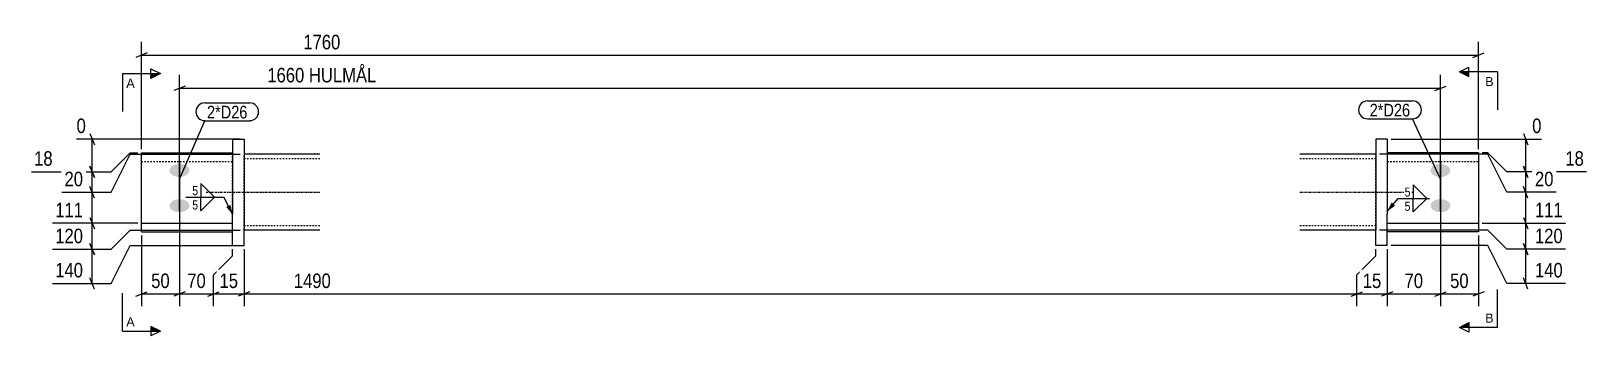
# Model space of a CAD drawing. Header units: millimetres. Extents: x 12 to 21002, y 7 to 413.
# Drawn here: x 7825 to 9873, y 12 to 413 of the extents above; entities that cross this region are included whole.
import ezdxf

# ---------------------------------------------------------------- set-up
doc = ezdxf.new("R2010")
doc.units = ezdxf.units.MM
doc.linetypes.add('DXK_LINE_DOT2', pattern=[3.9198, 1.9599, -1.9599])
doc.linetypes.add('DXK_LINE_DOT3', pattern=[5.9187, 2.979, -0.9799, 0.9799, -0.9799])
for name, color, linetype in [('MÅLSÆTNING', 7, 'Continuous'), ('STÅL', 7, 'Continuous'), ('TEKST', 7, 'Continuous')]:
    doc.layers.add(name, color=color, linetype=linetype)
doc.styles.add('Arial', font='ARIAL.TTF', dxfattribs={"height": 0.2})
doc.styles.add('Arial Narrow', font='ARIALN.TTF', dxfattribs={"height": 0.2})

msp = doc.modelspace()

# ---------------------------------------------------------------- hatches: boundary and pattern name
at = {"layer": 'STÅL', "linetype": 'Continuous'}
for points in [[(8020.3, 221.2), (8017.6, 221.3), (8015, 221.9), (8012.7, 222.8), (8010.7, 224), (8009.1, 225.5), (8008, 227.1), (8007.4, 228.9), (8007.4, 230.7), (8008, 232.4), (8009.1, 234.1), (8010.7, 235.5), (8012.7, 236.7), (8015, 237.6), (8017.6, 238.2), (8020.3, 238.4), (8023, 238.2), (8025.6, 237.6), (8028, 236.7), (8030, 235.5), (8031.6, 234.1), (8032.7, 232.4), (8033.2, 230.7), (8033.2, 228.9), (8032.7, 227.1), (8031.6, 225.5), (8030, 224), (8028, 222.8), (8025.6, 221.9), (8023, 221.3)], [(9680.3, 221.2), (9677.6, 221.3), (9675, 221.9), (9672.7, 222.8), (9670.7, 224), (9669.1, 225.5), (9668, 227.1), (9667.4, 228.9), (9667.4, 230.7), (9668, 232.4), (9669.1, 234.1), (9670.7, 235.5), (9672.7, 236.7), (9675, 237.6), (9677.6, 238.2), (9680.3, 238.4), (9683, 238.2), (9685.6, 237.6), (9688, 236.7), (9690, 235.5), (9691.6, 234.1), (9692.7, 232.4), (9693.2, 230.7), (9693.2, 228.9), (9692.7, 227.1), (9691.6, 225.5), (9690, 224), (9688, 222.8), (9685.6, 221.9), (9683, 221.3)], [(8020.3, 174.8), (8017.6, 175), (8015, 175.5), (8012.7, 176.4), (8010.7, 177.6), (8009.1, 179.1), (8008, 180.7), (8007.4, 182.5), (8007.4, 184.3), (8008, 186.1), (8009.1, 187.7), (8010.7, 189.2), (8012.7, 190.4), (8015, 191.3), (8017.6, 191.8), (8020.3, 192), (8023, 191.8), (8025.6, 191.3), (8028, 190.4), (8030, 189.2), (8031.6, 187.7), (8032.7, 186.1), (8033.2, 184.3), (8033.2, 182.5), (8032.7, 180.7), (8031.6, 179.1), (8030, 177.6), (8028, 176.4), (8025.6, 175.5), (8023, 175)], [(9680.3, 174.8), (9677.6, 175), (9675, 175.5), (9672.7, 176.4), (9670.7, 177.6), (9669.1, 179.1), (9668, 180.7), (9667.4, 182.5), (9667.4, 184.3), (9668, 186.1), (9669.1, 187.7), (9670.7, 189.2), (9672.7, 190.4), (9675, 191.3), (9677.6, 191.8), (9680.3, 192), (9683, 191.8), (9685.6, 191.3), (9688, 190.4), (9690, 189.2), (9691.6, 187.7), (9692.7, 186.1), (9693.2, 184.3), (9693.2, 182.5), (9692.7, 180.7), (9691.6, 179.1), (9690, 177.6), (9688, 176.4), (9685.6, 175.5), (9683, 175)]]:
    msp.add_hatch(color=96, dxfattribs=at).paths.add_polyline_path(points)
at = {"layer": 'TEKST', "linetype": 'Continuous'}
for color, points in [(30, [(7982.8, 351), (7982.8, 357.2), (7995.3, 357.2)]), (30, [(9717.8, 359.5), (9717.8, 353.3), (9705.3, 359.5)]), (3, [(8087.3, 184.6), (8090.3, 172.1), (8081.8, 181.7)]), (3, [(9620.7, 183.5), (9610.3, 175.9), (9615.9, 187.5)]), (30, [(7982.8, 18.3), (7982.8, 24.5), (7995.3, 18.3)]), (30, [(9717.8, 29.5), (9717.8, 23.2), (9705.3, 23.2)])]:
    msp.add_hatch(color=color, dxfattribs=at).paths.add_polyline_path(points)

# ---------------------------------------------------------------- linework, layer by layer
at = {"layer": 'MÅLSÆTNING', "color": 7, "linetype": 'Continuous'}
for p, q in [((7970.3, 258), (7970.3, 399.2)), ((9730.3, 258), (9730.3, 399.2)), ((7977.8, 384.4), (7962.8, 378.4)), ((7970.3, 381.4), (9730.3, 381.4)), ((9722.8, 378.4), (9737.8, 384.4)), ((8020.3, 176.7), (8020.3, 355.7)), ((9680.3, 176.7), (9680.3, 355.7)), ((8027.8, 340.9), (8012.8, 334.9)), ((8020.3, 337.9), (9680.3, 337.9)), ((9672.8, 334.9), (9687.8, 340.9)), ((8100.3, 271), (7884.9, 271)), ((7902.5, 278.5), (7908.5, 263.5)), ((7905.5, 228), (7905.5, 271)), ((9615.3, 271), (9813.3, 271)), ((9789.6, 278.5), (9795.6, 263.5)), ((9792.6, 228), (9792.6, 271)), ((7930.5, 228), (7955.5, 253)), ((7930.5, 228), (7955.5, 253)), ((7930.5, 201), (7955.5, 251)), ((7930.5, 201), (7955.5, 251)), ((7955.5, 253), (7965.3, 253)), ((7955.5, 253), (7965.3, 253)), ((7955.5, 251), (8100.3, 251)), ((7955.5, 251), (8100.3, 251)), ((9742.6, 251), (9600.3, 251)), ((9742.6, 251), (9600.3, 251)), ((9742.6, 253), (9735.3, 253)), ((9742.6, 253), (9735.3, 253)), ((9767.6, 228), (9742.6, 253)), ((9767.6, 228), (9742.6, 253)), ((9767.6, 201), (9742.6, 251)), ((9767.6, 201), (9742.6, 251)), ((7825.4, 228), (7930.5, 228)), ((7825.4, 228), (7930.5, 228)), ((7908.5, 220.5), (7902.5, 235.5)), ((7902.5, 235.5), (7908.5, 220.5)), ((7905.5, 201), (7905.5, 228)), ((9872.8, 228), (9767.6, 228)), ((9789.6, 235.5), (9795.6, 220.5)), ((9795.6, 220.5), (9789.6, 235.5)), ((9792.6, 201), (9792.6, 228)), ((7908.5, 193.5), (7902.5, 208.5)), ((7908.5, 193.5), (7902.5, 208.5)), ((9795.6, 193.5), (9789.6, 208.5)), ((7865.4, 201), (7930.5, 201)), ((7865.4, 201), (7930.5, 201)), ((7905.5, 160.2), (7905.5, 201)), ((9832.8, 201), (9767.6, 201)), ((7902.5, 167.7), (7908.5, 152.7)), ((7902.5, 167.7), (7908.5, 152.7)), ((7965.3, 160.2), (7853.2, 160.2)), ((7965.3, 160.2), (7853.2, 160.2)), ((7905.5, 126), (7905.5, 160.2)), ((7930.5, 126), (7955.5, 151)), ((7930.5, 126), (7955.5, 151)), ((7955.5, 151), (8100.3, 151)), ((7955.5, 151), (8100.3, 151)), ((7970.3, 144), (7970.3, 51.2)), ((8020.3, 161.5), (8020.3, 51.2)), ((9742.6, 151), (9600.3, 151)), ((9742.6, 151), (9600.3, 151)), ((9680.3, 161.5), (9680.3, 51.2)), ((9730.3, 144), (9730.3, 51.2)), ((9767.6, 126), (9742.6, 151)), ((9767.6, 126), (9742.6, 151)), ((7853.2, 126), (7930.5, 126)), ((7853.2, 126), (7930.5, 126)), ((7908.5, 118.5), (7902.5, 133.5)), ((7902.5, 133.5), (7908.5, 118.5)), ((7905.5, 81), (7905.5, 126)), ((7930.5, 81), (7955.5, 131)), ((7955.5, 131), (8100.3, 131)), ((8090.3, 117.2), (8090.3, 126)), ((8090.3, 117.2), (8090.3, 126)), ((8105.3, 126), (8105.3, 51.2)), ((8105.3, 126), (8105.3, 51.2)), ((9595.3, 117.2), (9595.3, 126)), ((9595.3, 117.2), (9595.3, 126)), ((9610.3, 126), (9610.3, 51.2)), ((9610.3, 126), (9610.3, 51.2)), ((9742.6, 131), (9615.3, 131)), ((9767.6, 81), (9742.6, 131)), ((9845, 126), (9767.6, 126)), ((9789.6, 133.5), (9795.6, 118.5)), ((9792.6, 81), (9792.6, 126)), ((8065.3, 92.2), (8090.3, 117.2)), ((9570.3, 92.2), (9595.3, 117.2)), ((9570.3, 92.2), (9595.3, 117.2)), ((7908.5, 73.5), (7902.5, 88.5)), ((8065.3, 51.2), (8065.3, 92.2)), ((9570.3, 51.2), (9570.3, 92.2)), ((9570.3, 51.2), (9570.3, 92.2)), ((9795.6, 73.5), (9789.6, 88.5)), ((7853.2, 81), (7930.5, 81)), ((7962.8, 64.2), (7977.8, 70.2)), ((8027.8, 70.2), (8012.8, 64.2)), ((8020.3, 67.2), (8065.3, 67.2)), ((8057.8, 64.2), (8072.8, 70.2)), ((8112.8, 70.2), (8097.8, 64.2)), ((8112.8, 70.2), (8097.8, 64.2)), ((8105.3, 67.2), (9570.3, 67.2)), ((9562.8, 64.2), (9577.8, 70.2)), ((9562.8, 64.2), (9577.8, 70.2)), ((9570.3, 67.2), (9610.3, 67.2)), ((9617.8, 70.2), (9602.8, 64.2)), ((9617.8, 70.2), (9602.8, 64.2)), ((9672.8, 64.2), (9687.8, 70.2)), ((9680.3, 67.2), (9730.3, 67.2)), ((9737.8, 70.2), (9722.8, 64.2)), ((9845, 81), (9767.6, 81))]:
    msp.add_line(p, q, dxfattribs=at)
at = {"layer": 'STÅL', "color": 2, "linetype": 'Continuous'}
for p, q in [((8090.3, 271), (8090.3, 172.1)), ((8090.3, 271), (8105.3, 271)), ((8105.3, 271), (8105.3, 249.1)), ((9595.3, 271), (9595.3, 249.1)), ((9610.3, 271), (9595.3, 271)), ((9610.3, 271), (9610.3, 172.1)), ((7970.3, 149), (7970.3, 253)), ((7970.3, 253), (8090.3, 253)), ((8205.3, 251), (8105.3, 251)), ((8105.3, 249.1), (8105.3, 152.8)), ((9595.3, 251), (9495.3, 251)), ((9595.3, 249.1), (9595.3, 239)), ((9730.3, 253), (9610.3, 253)), ((9730.3, 253), (9730.3, 149)), ((9595.3, 239), (9595.3, 163)), ((8090.3, 149), (8090.3, 172.1)), ((9610.3, 149), (9610.3, 172.1)), ((7970.3, 160.2), (8090.3, 160.2)), ((7970.3, 149), (8090.3, 149)), ((8090.3, 131), (8090.3, 149)), ((8105.3, 131), (8105.3, 152.8)), ((8205.3, 151), (8105.3, 151)), ((9595.3, 151), (9495.3, 151)), ((9595.3, 163), (9595.3, 152.8)), ((9595.3, 131), (9595.3, 152.8)), ((9610.3, 160.2), (9730.3, 160.2)), ((9610.3, 131), (9610.3, 149)), ((9730.3, 149), (9610.3, 149)), ((8090.3, 131), (8105.3, 131)), ((9610.3, 131), (9595.3, 131))]:
    msp.add_line(p, q, dxfattribs=at)
at = {"layer": 'STÅL', "color": 7, "linetype": 'DXK_LINE_DOT2'}
for p, q in [((8090.3, 172.1), (8090.3, 253)), ((8105.3, 251), (8105.3, 250.1)), ((8105.3, 250.1), (8105.3, 249.1)), ((8105.3, 157.4), (8105.3, 249.1)), ((9595.3, 251), (9595.3, 250.1)), ((9595.3, 250.1), (9595.3, 249.1)), ((9595.3, 158.4), (9595.3, 249.1)), ((9610.3, 253), (9610.3, 172.1)), ((7970.3, 241.7), (8090.3, 241.7)), ((8205.3, 245), (8105.3, 245)), ((9595.3, 245), (9495.3, 245)), ((9610.3, 241.7), (9730.3, 241.7)), ((8090.3, 149), (8090.3, 172.1)), ((9610.3, 149), (9610.3, 172.1)), ((8105.3, 157), (8105.3, 157.4)), ((8205.3, 157), (8105.3, 157)), ((8105.3, 152.8), (8105.3, 157)), ((8105.3, 151), (8105.3, 152.8)), ((9595.3, 157), (9495.3, 157)), ((9595.3, 157.4), (9595.3, 158.4)), ((9595.3, 157), (9595.3, 157.4)), ((9595.3, 152.8), (9595.3, 157)), ((9595.3, 152.8), (9595.3, 151.9)), ((9595.3, 151.9), (9595.3, 151))]:
    msp.add_line(p, q, dxfattribs=at)
at = {"layer": 'STÅL', "color": 96, "linetype": 'Continuous'}
for p, q in [((8020.3, 241.4), (8020.3, 177.8)), ((9680.3, 241), (9680.3, 177.3)), ((8020.3, 195), (8020.3, 131.4)), ((9680.3, 194.6), (9680.3, 131))]:
    msp.add_line(p, q, dxfattribs=at)
at = {"layer": 'STÅL', "color": 7, "linetype": 'DXK_LINE_DOT3'}
for p, q in [((8055.3, 201), (8205.3, 201)), ((9495.3, 201), (9645.3, 201))]:
    msp.add_line(p, q, dxfattribs=at)
at = {"layer": 'TEKST', "color": 30, "linetype": 'Continuous'}
for p, q in [((7982.8, 351), (7982.8, 363.5)), ((7982.8, 363.5), (7995.3, 357.2)), ((7995.3, 357.2), (7982.8, 351)), ((9705.3, 359.5), (9717.8, 365.8)), ((9705.3, 359.5), (9717.8, 353.3)), ((9717.8, 353.3), (9717.8, 365.8)), ((7995.3, 18.3), (7982.8, 24.5)), ((7982.8, 24.5), (7982.8, 12)), ((9705.3, 23.2), (9717.8, 29.5)), ((9717.8, 17), (9705.3, 23.2)), ((9717.8, 29.5), (9717.8, 17)), ((7995.3, 18.3), (7982.8, 12))]:
    msp.add_line(p, q, dxfattribs=at)
at = {"layer": 'TEKST', "color": 3, "linetype": 'Continuous'}
msp.add_line((8090.3, 172.1), (8078.6, 194.7), dxfattribs=at)

# ---------------------------------------------------------------- wipeouts: each hides what was drawn before it
at = {"color": 0}
for points in [[(8109.8, 298.2), (8109.8, 315.7), (8056.6, 315.7), (8056.6, 298.2)], [(9640.5, 300.8), (9640.5, 318.3), (9587.2, 318.3), (9587.2, 300.8)]]:
    msp.add_wipeout(points, dxfattribs=at).dxf.layer = 'TEKST'
at = {"color": 0, "linetype": 'Continuous'}
msp.add_wipeout([(7961.4, 24.5), (7961.4, 37), (7950.3, 37), (7950.3, 24.5)], dxfattribs=at).dxf.layer = 'TEKST'

# ---------------------------------------------------------------- next in the draw order: linework, layer by layer
at = {"layer": 'TEKST', "color": 7, "linetype": 'Continuous'}
for q in [(7945.3, 68.3), (7995.3, 18.3)]:
    msp.add_line((7945.3, 18.3), q, dxfattribs=at)

# ---------------------------------------------------------------- next in the draw order: texts
at = {"layer": 'TEKST', "color": 3, "linetype": 'Continuous', "style": 'Arial'}
msp.add_text('A', height=11.9, dxfattribs=at).set_placement((7950.3, 24.5))

# ---------------------------------------------------------------- next in the draw order: wipeouts: each hides what was drawn before it
at = {"color": 0}
for points, layer in [([(9521.2, 385.2), (9521.2, 413.2), (8179.4, 413.2), (8179.4, 385.2)], 'MÅLSÆTNING'), ([(9568.7, 341.7), (9568.7, 369.7), (8132, 369.7), (8132, 341.7)], 'MÅLSÆTNING'), ([(8059, 71), (8059, 99), (8026.6, 99), (8026.6, 71)], 'MÅLSÆTNING'), ([(9508.7, 71), (9508.7, 99), (8166.9, 99), (8166.9, 71)], 'MÅLSÆTNING'), ([(9721.5, 71), (9721.5, 99), (9689.1, 99), (9689.1, 71)], 'MÅLSÆTNING'), ([(8109.8, 298.2), (8109.8, 315.7), (8056.6, 315.7), (8056.6, 298.2)], 'TEKST'), ([(9640.5, 300.8), (9640.5, 318.3), (9587.2, 318.3), (9587.2, 300.8)], 'TEKST')]:
    msp.add_wipeout(points, dxfattribs=at).dxf.layer = layer
at = {"color": 0, "linetype": 'Continuous'}
for points, layer in [([(7901, 275), (7901, 303), (7880.9, 303), (7880.9, 275)], 'MÅLSÆTNING'), ([(9817.3, 275), (9817.3, 303), (9797.1, 303), (9797.1, 275)], 'MÅLSÆTNING'), ([(7857.4, 232), (7857.4, 260), (7825, 260), (7825, 232)], 'MÅLSÆTNING'), ([(9873.1, 232), (9873.1, 260), (9840.8, 260), (9840.8, 232)], 'MÅLSÆTNING'), ([(7897.4, 164.2), (7897.4, 192.2), (7852.8, 192.2), (7852.8, 164.2)], 'MÅLSÆTNING'), ([(9845.3, 130), (9845.3, 158), (9800.8, 158), (9800.8, 130)], 'MÅLSÆTNING'), ([(7897.4, 85), (7897.4, 113), (7852.8, 113), (7852.8, 85)], 'MÅLSÆTNING'), ([(9845.3, 85), (9845.3, 113), (9800.8, 113), (9800.8, 85)], 'MÅLSÆTNING'), ([(7961.4, 338.5), (7961.4, 351), (7950.3, 351), (7950.3, 338.5)], 'TEKST'), ([(9750.3, 340.8), (9750.3, 353.3), (9739.2, 353.3), (9739.2, 340.8)], 'TEKST'), ([(9750.3, 29.5), (9750.3, 42), (9739.2, 42), (9739.2, 29.5)], 'TEKST')]:
    msp.add_wipeout(points, dxfattribs=at).dxf.layer = layer

# ---------------------------------------------------------------- next in the draw order: linework, layer by layer
at = {"layer": 'MÅLSÆTNING', "color": 7, "linetype": 'Continuous'}
for p, q in [((9872.8, 228), (9767.6, 228)), ((9789.6, 167.7), (9795.6, 152.7)), ((8020.3, 161.5), (8020.3, 51.2)), ((9680.3, 161.5), (9680.3, 51.2)), ((9735.3, 160.2), (9845, 160.2)), ((9792.6, 126), (9792.6, 160.2)), ((9845, 126), (9767.6, 126)), ((9795.6, 118.5), (9789.6, 133.5)), ((8065.3, 92.2), (8090.3, 117.2)), ((8065.3, 51.2), (8065.3, 92.2)), ((7970.3, 67.2), (8020.3, 67.2)), ((8027.8, 70.2), (8012.8, 64.2)), ((8057.8, 64.2), (8072.8, 70.2)), ((8065.3, 67.2), (8105.3, 67.2)), ((9610.3, 67.2), (9680.3, 67.2)), ((9672.8, 64.2), (9687.8, 70.2))]:
    msp.add_line(p, q, dxfattribs=at)
at = {"layer": 'TEKST', "color": 7, "linetype": 'Continuous'}
for p, q in [((7945.3, 357.2), (7945.3, 307.2)), ((7945.3, 357.2), (7995.3, 357.2)), ((9755.3, 359.5), (9705.3, 359.5)), ((9755.3, 359.5), (9755.3, 309.5)), ((8053.6, 318.7), (8112.8, 318.7)), ((9584.2, 321.3), (9643.5, 321.3)), ((8020.3, 218.1), (8053.6, 295.2)), ((8053.6, 295.2), (8112.8, 295.2)), ((9584.2, 297.8), (9643.5, 297.8)), ((9680.3, 218.1), (9643.5, 297.8)), ((9755.3, 23.2), (9755.3, 73.2)), ((9755.3, 23.2), (9705.3, 23.2))]:
    msp.add_line(p, q, dxfattribs=at)
for centre, radius, start, end in [((8053.6, 307), 11.7, 90, 270), ((8112.8, 307), 11.7, 270, 90), ((9584.2, 309.5), 11.7, 90, 270), ((9643.5, 309.5), 11.8, 270, 90)]:
    msp.add_arc(centre, radius, start, end, dxfattribs=at)

# ---------------------------------------------------------------- next in the draw order: texts
at = {"layer": 'MÅLSÆTNING', "color": 3, "style": 'Arial Narrow'}
for s, height, p in [('1760', 19.09, (8183.4, 389.2)), ('1660 HULMÅL', 19.089, (8136, 345.7)), ('70', 19.09, (8030.6, 75)), ('1490', 19.09, (8170.9, 75)), ('50', 19.09, (9693.1, 75))]:
    msp.add_text(s, height=height, dxfattribs=at).set_placement(p)
at = {"layer": 'MÅLSÆTNING', "color": 3, "linetype": 'Continuous', "style": 'Arial Narrow'}
for s, height, p in [('0', 19.1, (7884.9, 279)), ('0', 19.1, (9801.1, 279)), ('18', 19.09, (7829, 236)), ('18', 19.09, (9844.8, 236)), ('111', 19.09, (7856.8, 168.2)), ('120', 19.09, (9804.8, 134)), ('140', 19.09, (7856.8, 89)), ('140', 19.09, (9804.8, 89))]:
    msp.add_text(s, height=height, dxfattribs=at).set_placement(p)
at = {"layer": 'TEKST', "color": 3, "linetype": 'Continuous', "style": 'Arial'}
for s, p in [('A', (7950.3, 338.5)), ('B', (9739.2, 340.8)), ('B', (9739.2, 29.5))]:
    msp.add_text(s, height=11.9, dxfattribs=at).set_placement(p)
at = {"layer": 'TEKST', "color": 3, "style": 'Arial Narrow'}
for p in [(8056.6, 298.2), (9587.2, 300.8)]:
    msp.add_text('2*D26', height=16.7, dxfattribs=at).set_placement(p)

# ---------------------------------------------------------------- next in the draw order: wipeouts: each hides what was drawn before it
at = {"color": 0, "linetype": 'Continuous'}
msp.add_wipeout([(7897.4, 205), (7897.4, 233), (7865, 233), (7865, 205)], dxfattribs=at).dxf.layer = 'MÅLSÆTNING'

# ---------------------------------------------------------------- next in the draw order: texts
at = {"layer": 'MÅLSÆTNING', "color": 3, "linetype": 'Continuous', "style": 'Arial Narrow'}
msp.add_text('20', height=19.09, dxfattribs=at).set_placement((7869, 209))

# ---------------------------------------------------------------- next in the draw order: wipeouts: each hides what was drawn before it
at = {"color": 0, "linetype": 'Continuous'}
for points in [[(9845.3, 164.2), (9845.3, 192.2), (9800.8, 192.2), (9800.8, 164.2)], [(7897.4, 130), (7897.4, 158), (7852.8, 158), (7852.8, 130)]]:
    msp.add_wipeout(points, dxfattribs=at).dxf.layer = 'MÅLSÆTNING'
at = {"color": 0}
for points, layer in [([(8011.5, 71), (8011.5, 99), (7979.1, 99), (7979.1, 71)], 'MÅLSÆTNING'), ([(8101.5, 71), (8101.5, 99), (8069.1, 99), (8069.1, 71)], 'MÅLSÆTNING'), ([(9606.5, 71), (9606.5, 99), (9574.1, 99), (9574.1, 71)], 'MÅLSÆTNING'), ([(9661.5, 71), (9661.5, 99), (9629.1, 99), (9629.1, 71)], 'MÅLSÆTNING'), ([(8045.8, 196.2), (8045.8, 210.7), (8036.2, 210.7), (8036.2, 196.2)], 'TEKST'), ([(9641.9, 194.4), (9641.9, 208.9), (9632.2, 208.9), (9632.2, 194.4)], 'TEKST')]:
    msp.add_wipeout(points, dxfattribs=at).dxf.layer = layer

# ---------------------------------------------------------------- next in the draw order: linework, layer by layer
at = {"layer": 'MÅLSÆTNING', "color": 7, "linetype": 'Continuous'}
for p, q in [((9795.6, 193.5), (9789.6, 208.5)), ((9832.8, 201), (9767.6, 201)), ((9792.6, 160.2), (9792.6, 201)), ((9789.6, 167.7), (9795.6, 152.7)), ((9735.3, 160.2), (9845, 160.2))]:
    msp.add_line(p, q, dxfattribs=at)
at = {"layer": 'TEKST', "color": 3, "linetype": 'Continuous'}
for p, q in [((8066.3, 194.7), (8048.4, 212.6)), ((8048.4, 212.6), (8048.4, 194.7)), ((9662.3, 192.9), (9644.4, 210.8)), ((9644.4, 210.8), (9644.4, 192.9)), ((8048.4, 194.7), (8066.3, 194.7)), ((9644.4, 192.9), (9662.3, 192.9))]:
    msp.add_line(p, q, dxfattribs=at)

# ---------------------------------------------------------------- next in the draw order: texts
at = {"layer": 'MÅLSÆTNING', "color": 3, "linetype": 'Continuous', "style": 'Arial Narrow'}
for s, p in [('111', (9804.8, 168.2)), ('120', (7856.8, 134))]:
    msp.add_text(s, height=19.09, dxfattribs=at).set_placement(p)
at = {"layer": 'MÅLSÆTNING', "color": 3, "style": 'Arial Narrow'}
for s, p in [('50', (7983.1, 75)), ('15', (8073.1, 75)), ('15', (9578.1, 75)), ('70', (9633.1, 75))]:
    msp.add_text(s, height=19.09, dxfattribs=at).set_placement(p)

# ---------------------------------------------------------------- next in the draw order: wipeouts: each hides what was drawn before it
at = {"color": 0, "linetype": 'Continuous'}
for points, layer in [([(9833.1, 205), (9833.1, 233), (9800.8, 233), (9800.8, 205)], 'MÅLSÆTNING'), ([(8045.8, 177.4), (8045.8, 191.9), (8036.2, 191.9), (8036.2, 177.4)], 'TEKST'), ([(9641.9, 175.7), (9641.9, 190.2), (9632.2, 190.2), (9632.2, 175.7)], 'TEKST')]:
    msp.add_wipeout(points, dxfattribs=at).dxf.layer = layer

# ---------------------------------------------------------------- next in the draw order: linework, layer by layer
at = {"layer": 'TEKST', "color": 3, "linetype": 'Continuous'}
for p, q in [((8028.5, 194.7), (8078.6, 194.7)), ((8048.4, 194.7), (8066.3, 194.7)), ((8066.3, 194.7), (8048.4, 176.8)), ((8048.4, 176.8), (8048.4, 194.7)), ((9610.3, 175.9), (9624.5, 192.9)), ((9624.5, 192.9), (9665.9, 192.9)), ((9644.4, 192.9), (9662.3, 192.9)), ((9662.3, 192.9), (9644.4, 175.1)), ((9644.4, 175.1), (9644.4, 192.9))]:
    msp.add_line(p, q, dxfattribs=at)

# ---------------------------------------------------------------- next in the draw order: texts
at = {"layer": 'MÅLSÆTNING', "color": 3, "linetype": 'Continuous', "style": 'Arial Narrow'}
msp.add_text('20', height=19.09, dxfattribs=at).set_placement((9804.8, 209))
at = {"layer": 'TEKST', "color": 3, "style": 'Arial Narrow'}
for p in [(8037.2, 197.2), (9633.2, 195.4)]:
    msp.add_text('5', height=11.9, dxfattribs=at).set_placement(p)
at = {"layer": 'TEKST', "color": 3, "linetype": 'Continuous', "style": 'Arial Narrow'}
for p in [(8037.2, 178.4), (9633.2, 176.7)]:
    msp.add_text('5', height=11.9, dxfattribs=at).set_placement(p)

doc.saveas('drawing.dxf')
